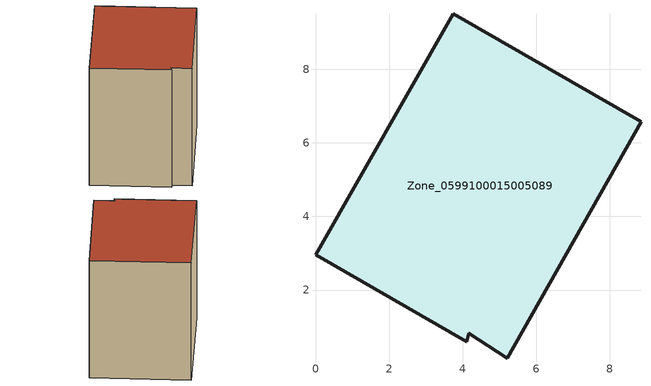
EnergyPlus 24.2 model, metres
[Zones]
Zone_0599100015005089
 floor ground (C_G): 3.75,9.51 8.85,6.57 5.22,0.15 4.16,0.82 4.11,0.59 0,2.95 z0.92
 wall outside (C_F): 8.85,6.57 3.75,9.51 0,2.95 4.11,0.59 4.16,0.82 5.22,0.15 8.85,6.57 z0.92:8.56
 roof outside (C_R): 3.75,9.51 0,2.95 4.11,0.59 4.16,0.82 5.22,0.15 8.85,6.57 z8.56
[BUILDING]
Pand.0599100015005089: North Axis=0; Terrain=City; Loads Convergence Tolerance Value=0.04; Temperature Convergence Tolerance Value=0.4; Solar Distribution=FullExterior; Maximum Number of Warmup Days=25; Minimum Number of Warmup Days=1
[Site:Location]
Rotterdam.The.Hague.AP_ZH_NLD Design_Conditions: Latitude=51.96; Longitude=4.45; Time Zone=1; Elevation=-4.5
[SITE:GROUNDTEMPERATURE:BUILDINGSURFACE]
18, 18, 18, 18, 18, 18, 18, 18, 18, 18, 18, 18
[MATERIAL] Thermal Absorptance=0.9; Solar Absorptance=0.7; Visible Absorptance=0.7
Name | Roughness | Thickness | Conductivity | Density | Specific Heat
G.TI.1946-1964 | MediumSmooth | 0.15 | 1 | 540 | 1210
F.TI.1946-1964 | Rough | 0.3 | 0.857143 | 1920 | 840
R.TI.1946-1964 | MediumRough | 0.2 | 0.277778 | 1500 | 1000
[CONSTRUCTION]
C_G: G.TI.1946-1964
C_F: F.TI.1946-1964
C_R: R.TI.1946-1964
[ZONE]
Zone_0599100015005089: Type=1; Multiplier=1; Ceiling Height=Autocalculate; Volume=Autocalculate; Floor Area=autocalculate; Part of Total Floor Area=Yes
[ZONEINFILTRATION:DESIGNFLOWRATE]
Infil_Zone_0599100015005089: Zone or ZoneList or Space or SpaceList=Zone_0599100015005089; Schedule=AlwaysOn; Design Flow Rate Calculation Method=Flow/Area; Flow Rate per Floor Area=0.003; Constant Term Coefficient=1; Temperature Term Coefficient=0; Velocity Term Coefficient=0; Velocity Squared Term Coefficient=0
[HVACTEMPLATE:ZONE:IDEALLOADSAIRSYSTEM]
Zone_0599100015005089: Maximum Heating Supply Air Temperature=50; Minimum Cooling Supply Air Temperature=13; Maximum Heating Supply Air Humidity Ratio=0.0156; Minimum Cooling Supply Air Humidity Ratio=0.0077; Heating Limit=NoLimit; Cooling Limit=NoLimit; Dehumidification Control Type=ConstantSensibleHeatRatio; Cooling Sensible Heat Ratio=0.7; Dehumidification Setpoint=60; Humidification Control Type=None; Humidification Setpoint=30; Outdoor Air Method=None; Outdoor Air Flow Rate per Person=0.00944; Outdoor Air Flow Rate per Zone Floor Area=0; Outdoor Air Flow Rate per Zone=0; Demand Controlled Ventilation Type=None; Outdoor Air Economizer Type=NoEconomizer; Heat Recovery Type=None; Sensible Heat Recovery Effectiveness=0.7; Latent Heat Recovery Effectiveness=0.65
[ZONECONTROL:THERMOSTAT]
ThermostatControl_Zone_0599100015005089: Zone or ZoneList=Zone_0599100015005089; Control Type Schedule=DualSetpointControlType; Control 1=Thermostat_Zone_0599100015005089; Temperature Difference Between Cutout And Setpoint=0
[THERMOSTATSETPOINT:DUALSETPOINT]
Thermostat_Zone_0599100015005089: Heating Setpoint Temperature Schedule=HeatingSetpoint_Zone_0599100015005089; Cooling Setpoint Temperature Schedule=CoolingSetpoint_Zone_0599100015005089
[SCHEDULE:COMPACT]
HeatingSetpoint_Zone_0599100015005089: Through: 12/31, For: AllDays, Until: 24:00, 21
CoolingSetpoint_Zone_0599100015005089: Through: 12/31, For: AllDays, Until: 24:00, 24
DualSetpointControlType: Through: 12/31, For: AllDays, Until: 24:00, 4
AlwaysOn: Through: 12/31, For: AllDays, Until: 24:00, 1
